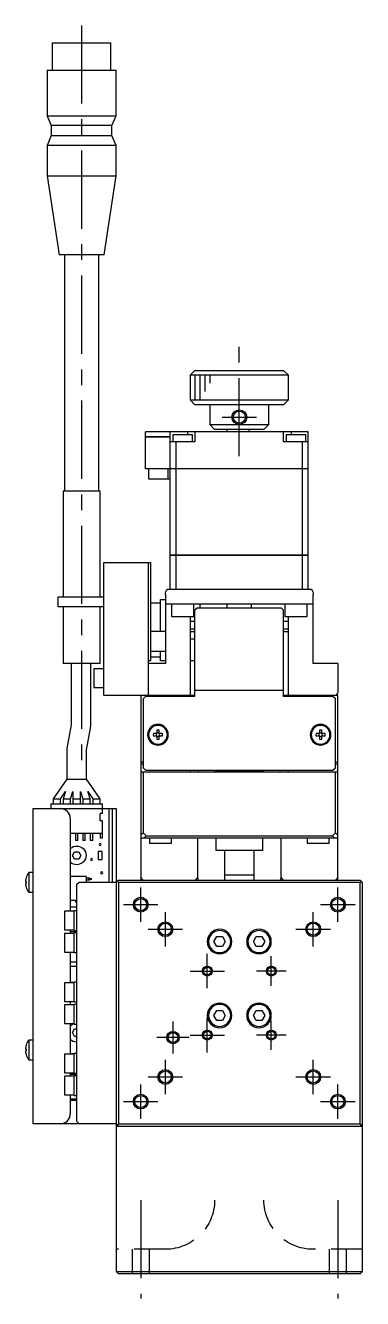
# Model space of a CAD drawing. Extents: x 0 to 726, y -8 to 652.
# Drawn here: x 276.2 to 344.6, y 5 to 263.5 of the extents above; entities that cross this region are included whole.
import ezdxf

# ---------------------------------------------------------------- set-up
doc = ezdxf.new("R2010")
doc.units = 0
doc.header["$LTSCALE"] = 0.5
doc.linetypes.add('CENTER', pattern=[50.8, 31.75, -6.35, 6.35, -6.35])
doc.linetypes.add('DASHED', pattern=[19.05, 12.7, -6.35])
for name, color, linetype in [('MSM_CENTER', 1, 'CENTER'), ('MSM_CONTINUOUS', 7, 'CONTINUOUS'), ('MSM_DASHED', 4, 'DASHED'), ('MSM_NARROW', 5, 'CONTINUOUS')]:
    doc.layers.add(name, color=color, linetype=linetype)

msp = doc.modelspace()

# ---------------------------------------------------------------- linework, layer by layer
at = {"layer": 'MSM_CENTER'}
for p, q in [((287.58, 263.55), (287.58, 112.45)), ((319.58, 176.05), (319.58, 200.5)), ((316.08, 184), (323.08, 184)), ((299.58, 81.5), (299.58, 88.5)), ((339.58, 81.5), (339.58, 88.5)), ((296.08, 85), (303.08, 85)), ((304.58, 76.5), (304.58, 83.5)), ((334.58, 76.5), (334.58, 83.5)), ((336.08, 85), (343.08, 85)), ((301.08, 80), (308.08, 80)), ((331.08, 80), (338.08, 80)), ((313.08, 68), (313.08, 75)), ((326.08, 68.5), (326.08, 74.5)), ((309.58, 71.5), (316.58, 71.5)), ((329.08, 71.5), (323.08, 71.5)), ((306.13, 54.75), (306.13, 61.25)), ((313.08, 55), (313.08, 62)), ((326.08, 55.5), (326.08, 61.5)), ((309.38, 58), (302.88, 58)), ((309.58, 58.5), (316.58, 58.5)), ((329.08, 58.5), (323.08, 58.5)), ((304.58, 46.5), (304.58, 53.5)), ((334.58, 46.5), (334.58, 53.5)), ((301.08, 50), (308.08, 50)), ((331.08, 50), (338.08, 50)), ((299.58, 41.5), (299.58, 48.5)), ((339.58, 41.5), (339.58, 48.5)), ((296.08, 45), (303.08, 45)), ((336.08, 45), (343.08, 45)), ((299.58, 25), (299.58, 5)), ((339.58, 25), (339.58, 5))]:
    msp.add_line(p, q, dxfattribs=at)
at = {"layer": 'MSM_CONTINUOUS'}
for p, q in [((281.63, 260), (281.63, 254.5)), ((281.63, 260), (293.53, 260)), ((293.53, 254.5), (293.53, 260)), ((280.58, 254.5), (280.58, 245.2)), ((280.58, 254.5), (294.58, 254.5)), ((294.58, 245.2), (294.58, 254.5)), ((280.58, 245.2), (281.43, 243.2)), ((280.58, 245.2), (294.58, 245.2)), ((281.43, 243.2), (281.43, 241.2)), ((293.73, 243.2), (281.43, 243.2)), ((293.73, 243.2), (294.58, 245.2)), ((293.73, 241.2), (293.73, 243.2)), ((281.43, 241.2), (280.58, 239.2)), ((281.43, 241.2), (293.73, 241.2)), ((294.58, 239.2), (293.73, 241.2)), ((280.58, 239.2), (280.58, 233)), ((294.58, 239.2), (280.58, 239.2)), ((294.58, 233), (294.58, 239.2)), ((280.58, 233), (283.01, 217)), ((280.58, 233), (294.58, 233)), ((292.15, 217), (294.58, 233)), ((292.15, 217), (283.01, 217)), ((284.08, 217), (284.08, 169)), ((291.08, 169), (291.08, 217)), ((310.58, 193.5), (309.58, 192.5)), ((329.58, 192.5), (309.58, 192.5)), ((309.58, 192.5), (309.58, 187.5)), ((310.58, 193.5), (328.58, 193.5)), ((329.58, 192.5), (328.58, 193.5)), ((329.58, 187.5), (329.58, 192.5)), ((309.58, 187.5), (329.58, 187.5)), ((309.58, 187.5), (310.58, 186.5)), ((328.58, 186.5), (310.58, 186.5)), ((313.58, 186.5), (313.58, 182.5)), ((325.58, 182.5), (325.58, 186.5)), ((328.58, 186.5), (329.58, 187.5)), ((333.58, 181), (300.58, 181)), ((300.58, 180), (300.58, 181)), ((305.58, 173.5), (305.58, 181)), ((309.08, 181), (309.08, 180.5)), ((310.58, 181), (310.58, 179)), ((314.58, 181.5), (313.58, 182.5)), ((313.58, 182.5), (325.58, 182.5)), ((324.58, 181.5), (314.58, 181.5)), ((317.08, 181.5), (317.08, 181)), ((321.58, 181), (321.58, 181.5)), ((325.58, 182.5), (324.58, 181.5)), ((328.58, 179), (328.58, 181)), ((330.08, 181), (330.08, 180.5)), ((333.58, 173.5), (333.58, 181)), ((300.58, 180), (305.58, 180)), ((300.58, 173.5), (300.58, 179.99)), ((305.58, 179.99), (300.58, 179.99)), ((300.59, 180), (300.59, 179.99)), ((310.58, 179), (305.58, 179)), ((306.08, 180.5), (310.08, 180.5)), ((306.08, 180.5), (306.08, 179)), ((306.74, 173.5), (306.74, 179)), ((310.08, 179), (310.08, 180.5)), ((333.58, 179), (328.58, 179)), ((329.08, 180.5), (333.08, 180.5)), ((329.08, 180.5), (329.08, 179)), ((332.43, 173.5), (332.43, 179)), ((333.08, 179), (333.08, 180.5)), ((333.58, 173.5), (300.58, 173.5)), ((301.18, 173.5), (301.18, 171.5)), ((301.58, 173.49), (301.58, 173.5)), ((333.58, 173.49), (301.58, 173.49)), ((304.18, 173.49), (304.18, 173.5)), ((305.08, 173.49), (305.08, 171.5)), ((305.28, 173.49), (305.28, 173.5)), ((305.58, 156), (305.58, 173.49)), ((305.59, 173.5), (305.59, 173.49)), ((306.74, 173.5), (306.74, 173.49)), ((306.74, 156), (306.74, 173.49)), ((332.42, 173.5), (332.42, 173.49)), ((332.43, 156), (332.43, 173.49)), ((333.57, 173.5), (333.57, 173.49)), ((333.58, 156), (333.58, 173.49)), ((301.18, 171.5), (305.58, 171.5)), ((283.83, 169), (283.83, 147.5)), ((291.33, 169), (283.83, 169)), ((291.33, 147.5), (291.33, 169)), ((305.58, 156), (333.58, 156)), ((305.58, 149), (305.58, 155.99)), ((333.58, 155.99), (305.58, 155.99)), ((305.59, 156), (305.59, 155.99)), ((306.74, 156), (306.74, 155.99)), ((306.74, 149), (306.74, 155.99)), ((332.42, 156), (332.42, 155.99)), ((332.43, 149), (332.43, 155.99)), ((333.57, 156), (333.57, 155.99)), ((333.58, 149), (333.58, 155.99)), ((292.08, 154.5), (301.58, 154.5)), ((292.08, 127.5), (292.08, 154.5)), ((301.08, 154.5), (301.08, 127.5)), ((301.58, 154.5), (301.58, 134.5)), ((282.83, 145.5), (282.83, 147.5)), ((282.83, 147.5), (292.08, 147.5)), ((304.58, 148), (304.58, 134)), ((334.2, 149), (304.97, 149)), ((334.58, 134), (334.58, 148)), ((292.08, 145.5), (282.83, 145.5)), ((283.83, 145.5), (283.83, 134)), ((291.33, 134), (291.33, 145.5)), ((303.58, 146.25), (301.58, 146.25)), ((303.58, 147), (304.58, 147)), ((303.58, 140.5), (303.58, 147)), ((334.58, 146), (304.58, 146)), ((305.83, 146), (305.83, 143.5)), ((310.33, 143.5), (310.33, 146)), ((311.08, 145.3), (310.58, 144.8)), ((310.58, 127.3), (310.58, 144.8)), ((311.08, 145.3), (328.08, 145.3)), ((311.58, 146), (311.58, 145.3)), ((317.08, 146), (317.08, 145.3)), ((322.08, 145.3), (322.08, 146)), ((328.58, 144.8), (328.08, 145.3)), ((328.58, 127.3), (328.58, 144.8)), ((328.83, 146), (328.83, 143.5)), ((333.33, 143.5), (333.33, 146)), ((305.83, 143.5), (310.33, 143.5)), ((309.58, 143.5), (309.58, 127.3)), ((310.58, 142.5), (309.58, 142.5)), ((329.58, 142.5), (328.58, 142.5)), ((328.83, 143.5), (333.33, 143.5)), ((329.58, 127.3), (329.58, 143.5)), ((304.58, 140.5), (301.58, 140.5)), ((309.58, 141), (310.58, 141)), ((309.58, 140.5), (310.58, 140.5)), ((328.58, 141), (329.58, 141)), ((328.58, 140.5), (329.58, 140.5)), ((309.58, 139), (310.58, 139)), ((301.58, 134.5), (301.08, 134.5)), ((301.58, 136.5), (304.58, 136.5)), ((303.58, 135.25), (301.58, 135.25)), ((303.58, 134.5), (303.58, 136.5)), ((304.58, 134.5), (303.58, 134.5)), ((310.58, 134.5), (309.58, 134.5)), ((291.33, 134), (283.83, 134)), ((285.45, 134), (285.45, 121.69)), ((289.45, 121.69), (289.45, 134)), ((292.08, 132.9), (290.08, 132.9)), ((290.08, 132.9), (290.08, 129.1)), ((304.58, 134), (301.08, 134)), ((339.58, 134), (334.58, 134)), ((339.58, 134), (339.58, 128.5)), ((290.08, 129.1), (292.08, 129.1)), ((310.58, 127.5), (292.08, 127.5)), ((299.58, 127.5), (299.58, 90)), ((300.58, 127.3), (300.08, 126.8)), ((300.08, 126.8), (300.08, 112.8)), ((310.58, 127.3), (300.58, 127.3)), ((328.58, 128.5), (310.58, 128.5)), ((339.58, 127.5), (328.58, 127.5)), ((338.58, 127.3), (328.58, 127.3)), ((339.08, 126.8), (338.58, 127.3)), ((339.08, 112.8), (339.08, 126.8)), ((339.58, 90), (339.58, 127.5)), ((285.44, 121.51), (284.66, 117.11)), ((288.6, 116.41), (289.38, 120.82)), ((302.84, 119.74), (302.16, 119.74)), ((302.16, 119.26), (302.84, 119.26)), ((302.84, 120.42), (302.84, 119.74)), ((302.84, 119.26), (302.84, 118.58)), ((303.32, 119.74), (303.32, 120.42)), ((304, 119.74), (303.32, 119.74)), ((303.32, 118.58), (303.32, 119.26)), ((303.32, 119.26), (304, 119.26)), ((335.84, 119.74), (335.16, 119.74)), ((335.16, 119.26), (335.84, 119.26)), ((335.84, 120.42), (335.84, 119.74)), ((335.84, 119.26), (335.84, 118.58)), ((336.32, 119.74), (336.32, 120.42)), ((337, 119.74), (336.32, 119.74)), ((336.32, 119.26), (337, 119.26)), ((336.32, 118.58), (336.32, 119.26)), ((284.58, 116.24), (284.58, 110.5)), ((288.58, 110.5), (288.58, 116.24)), ((299.58, 114), (300.08, 114)), ((339.08, 114), (339.58, 114)), ((300.08, 113.5), (299.58, 113.5)), ((299.58, 112), (339.58, 112)), ((300.08, 112.8), (300.58, 112.3)), ((300.08, 112), (300.08, 99.61)), ((300.58, 112.3), (338.58, 112.3)), ((309.58, 112.3), (309.58, 112)), ((311.33, 112), (311.33, 112.3)), ((314.58, 112.3), (314.58, 112.2)), ((314.58, 112.2), (314.78, 112)), ((314.58, 112.2), (324.58, 112.2)), ((324.38, 112), (324.58, 112.2)), ((324.58, 112.2), (324.58, 112.3)), ((327.83, 112.3), (327.83, 112)), ((329.58, 112), (329.58, 112.3)), ((338.58, 112.3), (339.08, 112.8)), ((339.58, 113.5), (339.08, 113.5)), ((339.08, 99.61), (339.08, 112)), ((284.58, 110.5), (281.83, 106.5)), ((284.58, 110.5), (288.58, 110.5)), ((291.33, 106.5), (288.58, 110.5)), ((281.83, 106.5), (281.83, 105.5)), ((281.83, 106.5), (283.33, 106.5)), ((283.33, 106.5), (284.33, 107.95)), ((283.33, 105.5), (283.33, 106.5)), ((284.33, 107.95), (283.83, 106.5)), ((283.83, 106.5), (283.83, 105.5)), ((283.83, 106.5), (285.33, 106.5)), ((285.33, 106.5), (285.83, 107.95)), ((285.33, 105.5), (285.33, 106.5)), ((285.83, 107.95), (285.83, 105.5)), ((285.83, 106.5), (287.33, 106.5)), ((287.33, 107.95), (287.83, 106.5)), ((287.33, 105.5), (287.33, 107.95)), ((287.83, 106.5), (287.83, 105.5)), ((287.83, 106.5), (289.33, 106.5)), ((288.83, 107.95), (289.83, 106.5)), ((289.33, 106.5), (288.83, 107.95)), ((289.33, 105.5), (289.33, 106.5)), ((289.83, 106.5), (289.83, 105.5)), ((289.83, 106.5), (291.33, 106.5)), ((291.33, 105.5), (291.33, 106.5)), ((277.78, 104.5), (294.58, 104.5)), ((277.78, 40.5), (277.78, 104.5)), ((281.33, 105.5), (281.33, 104.5)), ((281.33, 105.5), (291.83, 105.5)), ((291.33, 102), (291.33, 103.5)), ((291.83, 103.5), (291.33, 103.5)), ((291.83, 103.5), (291.83, 105.5)), ((293.08, 104.5), (293.08, 89.5)), ((293.78, 104.5), (293.78, 89.5)), ((294.58, 104.5), (294.58, 10.5)), ((285.28, 102.5), (285.28, 83.65)), ((291.83, 102), (291.33, 102)), ((291.83, 98.5), (291.83, 102)), ((285.28, 99.5), (291.83, 99.5)), ((285.33, 98), (285.33, 99.5)), ((286.33, 99.5), (286.33, 98)), ((286.83, 98), (286.83, 99.5)), ((287.83, 99.5), (287.83, 98)), ((288.33, 98), (288.33, 99.5)), ((289.33, 99.5), (289.33, 98)), ((289.83, 98), (289.83, 99.5)), ((291.33, 99.5), (291.33, 98.5)), ((291.83, 98.5), (291.33, 98.5)), ((299.58, 99.11), (300.08, 99.61)), ((339.58, 98.5), (299.58, 98.5)), ((300.08, 99.61), (300.7, 99)), ((300.7, 99), (300.2, 98.5)), ((300.7, 99), (338.47, 99)), ((301.33, 98.5), (301.33, 97.5)), ((305.83, 97.5), (305.83, 98.5)), ((311.1, 98.5), (311.1, 90.5)), ((314.83, 98.5), (314.83, 96)), ((324.33, 96), (324.33, 98.5)), ((328.07, 90.5), (328.07, 98.5)), ((333.33, 98.5), (333.33, 97.5)), ((337.83, 97.5), (337.83, 98.5)), ((338.47, 99), (339.08, 99.61)), ((338.97, 98.5), (338.47, 99)), ((339.08, 99.61), (339.58, 99.11)), ((285.33, 98), (285.28, 98)), ((285.72, 95), (286.15, 95.75)), ((286.15, 95.75), (287.02, 95.75)), ((286.83, 98), (286.33, 98)), ((287.02, 95.75), (287.45, 95)), ((288.33, 98), (287.83, 98)), ((289.83, 98), (289.33, 98)), ((290.95, 95.77), (290.95, 94.17)), ((291.75, 95.77), (290.95, 95.77)), ((291.75, 94.17), (291.75, 95.77)), ((301.33, 97.5), (305.83, 97.5)), ((324.33, 96), (314.83, 96)), ((316.58, 96), (316.58, 90)), ((322.58, 90), (322.58, 96)), ((333.33, 97.5), (337.83, 97.5)), ((286.15, 94.25), (285.72, 95)), ((287.02, 94.25), (286.15, 94.25)), ((287.45, 95), (287.02, 94.25)), ((290.95, 94.17), (291.75, 94.17)), ((277.78, 91.5), (276.89, 91.5)), ((276.89, 91.5), (276.89, 87.5)), ((285.28, 90.75), (288.43, 90.75)), ((288.53, 90.65), (288.53, 89.5)), ((300.08, 90), (299.58, 90.5)), ((311.1, 90.5), (310.6, 90)), ((311.28, 90), (311.1, 90.5)), ((322.58, 91), (316.58, 91)), ((328.07, 90.5), (327.89, 90)), ((328.57, 90), (328.07, 90.5)), ((339.58, 90.5), (339.08, 90)), ((276.2, 89.7), (276.33, 89.7)), ((276.33, 89.3), (276.2, 89.3)), ((276.33, 90.45), (276.33, 90.43)), ((276.33, 89.7), (276.33, 89.3)), ((276.33, 88.57), (276.33, 88.55)), ((287.08, 89.5), (286.58, 89)), ((286.58, 89), (286.58, 41)), ((294.58, 89.5), (287.08, 89.5)), ((288.53, 90.42), (289.27, 90.42)), ((289.27, 89.99), (288.53, 89.99)), ((288.97, 90.42), (288.97, 89.99)), ((289.27, 90.42), (289.33, 90.31)), ((289.33, 90.11), (289.27, 89.99)), ((289.33, 90.31), (289.58, 90.31)), ((289.58, 90.11), (289.33, 90.11)), ((289.58, 90.11), (289.58, 90.31)), ((294.58, 89.5), (294.83, 89.75)), ((294.83, 89.75), (295.08, 90)), ((295.08, 89.5), (294.83, 89.75)), ((295.08, 90), (344.08, 90)), ((344.08, 89.5), (295.08, 89.5)), ((295.08, 89.5), (295.08, 40.5)), ((344.08, 90), (344.58, 89.5)), ((344.33, 89.75), (344.08, 89.5)), ((344.08, 40.5), (344.08, 89.5)), ((344.58, 10.5), (344.58, 89.5)), ((276.89, 87.5), (277.78, 87.5)), ((286.58, 85.86), (285.28, 85.86)), ((284.08, 83.65), (284.08, 79.85)), ((286.08, 83.65), (284.08, 83.65)), ((286.58, 84.5), (285.28, 84.5)), ((286.08, 79.75), (286.08, 83.75)), ((286.58, 83.75), (286.08, 83.75)), ((284.08, 79.85), (286.08, 79.85)), ((284.08, 79.15), (284.08, 75.35)), ((286.08, 79.15), (284.08, 79.15)), ((285.28, 79.85), (285.28, 79.15)), ((286.58, 79.5), (285.28, 79.5)), ((286.08, 79.75), (286.58, 79.75)), ((286.08, 75.25), (286.08, 79.25)), ((286.58, 79.25), (286.08, 79.25)), ((314.43, 77.5), (315.01, 78.5)), ((315.01, 78.5), (316.16, 78.5)), ((316.16, 78.5), (316.74, 77.5)), ((322.43, 77.5), (323.01, 78.5)), ((323.01, 78.5), (324.16, 78.5)), ((324.16, 78.5), (324.74, 77.5)), ((284.08, 75.35), (286.08, 75.35)), ((285.28, 75.35), (285.28, 69.15)), ((286.08, 75.25), (286.58, 75.25)), ((315.01, 76.5), (314.43, 77.5)), ((316.16, 76.5), (315.01, 76.5)), ((316.74, 77.5), (316.16, 76.5)), ((323.01, 76.5), (322.43, 77.5)), ((324.16, 76.5), (323.01, 76.5)), ((324.74, 77.5), (324.16, 76.5)), ((285.28, 73.37), (286.58, 73.37)), ((286.58, 72.45), (285.28, 72.45)), ((284.08, 69.15), (284.08, 65.35)), ((286.08, 69.15), (284.08, 69.15)), ((285.28, 69.25), (286.08, 69.25)), ((286.08, 65.25), (286.08, 69.25)), ((286.58, 69.25), (286.08, 69.25)), ((284.08, 65.35), (286.08, 65.35)), ((284.08, 64.65), (284.08, 60.85)), ((286.08, 64.65), (284.08, 64.65)), ((285.28, 65.35), (285.28, 64.65)), ((286.08, 65.25), (286.58, 65.25)), ((286.08, 60.75), (286.08, 64.75)), ((286.58, 64.75), (286.08, 64.75)), ((314.43, 62.5), (315.01, 63.5)), ((315.01, 61.5), (314.43, 62.5)), ((315.01, 63.5), (316.16, 63.5)), ((316.16, 63.5), (316.74, 62.5)), ((316.74, 62.5), (316.16, 61.5)), ((322.43, 62.5), (323.01, 63.5)), ((323.01, 61.5), (322.43, 62.5)), ((323.01, 63.5), (324.16, 63.5)), ((324.16, 63.5), (324.74, 62.5)), ((324.74, 62.5), (324.16, 61.5)), ((284.08, 60.85), (286.08, 60.85)), ((285.28, 60.85), (285.28, 54.65)), ((285.72, 59), (286.15, 59.75)), ((286.08, 60.75), (286.58, 60.75)), ((286.15, 59.75), (286.58, 59.75)), ((316.16, 61.5), (315.01, 61.5)), ((324.16, 61.5), (323.01, 61.5)), ((277.78, 57.5), (276.89, 57.5)), ((276.89, 57.5), (276.89, 53.5)), ((286.15, 58.25), (285.72, 59)), ((286.58, 58.25), (286.15, 58.25)), ((276.2, 55.7), (276.33, 55.7)), ((276.33, 55.3), (276.2, 55.3)), ((276.33, 56.45), (276.33, 56.43)), ((276.33, 55.7), (276.33, 55.3)), ((276.33, 54.57), (276.33, 54.55)), ((284.08, 54.65), (284.08, 50.85)), ((286.08, 54.65), (284.08, 54.65)), ((286.08, 54.67), (285.28, 54.67)), ((286.08, 50.75), (286.08, 54.75)), ((286.58, 54.75), (286.08, 54.75)), ((276.89, 53.5), (277.78, 53.5)), ((284.08, 50.85), (286.08, 50.85)), ((284.08, 50.15), (284.08, 46.35)), ((286.08, 50.15), (284.08, 50.15)), ((285.28, 50.85), (285.28, 50.15)), ((286.58, 50.5), (285.28, 50.5)), ((286.08, 50.75), (286.58, 50.75)), ((286.08, 46.25), (286.08, 50.25)), ((286.58, 50.25), (286.08, 50.25)), ((284.08, 46.35), (286.08, 46.35)), ((285.28, 46.35), (285.28, 42.5)), ((286.58, 45.5), (285.28, 45.5)), ((286.58, 45.2), (285.28, 45.2)), ((286.08, 46.25), (286.58, 46.25)), ((294.58, 40.5), (277.78, 40.5)), ((286.58, 41), (287.08, 40.5)), ((294.83, 40.25), (294.58, 40.5)), ((294.58, 40), (344.58, 40)), ((294.83, 40.25), (295.08, 40.5)), ((295.08, 40), (294.83, 40.25)), ((295.08, 40.5), (344.08, 40.5)), ((344.08, 40.5), (344.33, 40.25)), ((344.58, 40.5), (344.08, 40)), ((294.58, 10.5), (344.58, 10.5)), ((294.58, 10.5), (295.08, 10)), ((344.58, 10.5), (344.08, 10)), ((344.08, 10), (295.08, 10))]:
    msp.add_line(p, q, dxfattribs=at)
for centre, radius in [((319.58, 184), 1.23), ((299.58, 85), 1.23), ((339.58, 85), 1.23), ((304.58, 80), 1.23), ((334.58, 80), 1.23), ((313.08, 71.5), 0.783), ((326.08, 71.5), 0.783), ((306.13, 58), 1.01), ((313.08, 58.5), 0.783), ((326.08, 58.5), 0.783), ((304.58, 50), 1.23), ((334.58, 50), 1.23), ((299.58, 45), 1.23), ((339.58, 45), 1.23)]:
    msp.add_circle(centre, radius, dxfattribs=at)
at = {"layer": 'MSM_CONTINUOUS', "extrusion": (0, 0, -1)}
for centre, radius in [((-303.08, 119.5), 2.1), ((-336.08, 119.5), 2.1), ((-303.08, 119.5), 1.9), ((-336.08, 119.5), 1.9), ((-291.35, 97.2), 0.2), ((-289.58, 94.17), 0.2), ((-291.66, 91.48), 0.2), ((-315.58, 77.5), 2.5), ((-315.58, 77.5), 2.25), ((-323.58, 77.5), 2.5), ((-323.58, 77.5), 2.25), ((-315.58, 62.5), 2.5), ((-315.58, 62.5), 2.25), ((-323.58, 62.5), 2.5), ((-323.58, 62.5), 2.25)]:
    msp.add_circle(centre, radius, dxfattribs=at)
for centre, radius, start, end in [((-306.08, 148), 1.5, 0, 41.8103), ((-333.08, 148), 1.5, 138.1897, 180), ((-338.08, 128.5), 1.5, 180, 221.8103), ((-284.45, 121.69), 1, 180, 190), ((-289.58, 116.24), 1, 0, 10), ((-286.58, 95), 1.9, 46.8264, 313.1736), ((-286.58, 85.62), 0.2, 270, 90), ((-286.58, 59), 1.9, 46.8264, 74.7425), ((-286.58, 59), 1.9, 270, 313.1736)]:
    msp.add_arc(centre, radius, start, end, dxfattribs=at)
at = {"layer": 'MSM_CONTINUOUS'}
for centre, radius, start, end in [((284.45, 121.69), 5, 350, 0), ((303.08, 119.5), 0.95, 165.3667, 194.6333), ((303.08, 119.5), 0.365, 138.8496, 221.1504), ((303.08, 119.5), 0.95, 75.3667, 104.6333), ((303.08, 119.5), 0.365, 48.8496, 131.1504), ((303.08, 119.5), 0.365, 228.8496, 311.1504), ((303.08, 119.5), 0.365, 318.8496, 41.1504), ((303.08, 119.5), 0.95, 345.3667, 14.6333), ((336.08, 119.5), 0.95, 165.3667, 194.6333), ((336.08, 119.5), 0.365, 138.8496, 221.1504), ((336.08, 119.5), 0.95, 75.3667, 104.6333), ((336.08, 119.5), 0.365, 48.8496, 131.1504), ((336.08, 119.5), 0.365, 228.8496, 311.1504), ((336.08, 119.5), 0.365, 318.8496, 41.1504), ((336.08, 119.5), 0.95, 345.3667, 14.6333), ((289.58, 116.24), 5, 170, 180), ((303.08, 119.5), 0.95, 255.3667, 284.6333), ((336.08, 119.5), 0.95, 255.3667, 284.6333), ((283.28, 102.5), 2, 0, 90), ((279.38, 89.5), 3.2, 141.3178, 162.73), ((288.43, 90.65), 0.1, 0, 90), ((279.38, 89.5), 3.19, 163.0947, 176.4096), ((279.38, 89.5), 3.19, 183.5904, 196.9053), ((279.38, 89.5), 3.2, 197.27, 218.6822), ((279.38, 55.5), 3.2, 141.3178, 162.73), ((279.38, 55.5), 3.19, 163.0947, 176.4096), ((279.38, 55.5), 3.19, 183.5904, 196.9053), ((279.38, 55.5), 3.2, 197.27, 218.6822), ((283.28, 42.5), 2, 270, 0)]:
    msp.add_arc(centre, radius, start, end, dxfattribs=at)
at = {"layer": 'MSM_DASHED'}
for p, q in [((304.58, 15), (294.58, 15)), ((297.83, 15), (297.83, 10)), ((301.33, 10), (301.33, 15)), ((344.58, 15), (334.58, 15)), ((337.83, 15), (337.83, 10)), ((341.33, 10), (341.33, 15))]:
    msp.add_line(p, q, dxfattribs=at)
at = {"layer": 'MSM_DASHED', "extrusion": (0, 0, -1)}
for centre, start, end in [((-304.58, 25), 180, 270), ((-334.58, 25), 270, 0)]:
    msp.add_arc(centre, 10, start, end, dxfattribs=at)
at = {"layer": 'MSM_NARROW'}
for p, q in [((310.58, 192.5), (310.58, 187.5)), ((311.58, 192.5), (311.58, 187.5)), ((312.58, 192.5), (312.58, 189.2)), ((313.58, 192.5), (313.58, 190.9))]:
    msp.add_line(p, q, dxfattribs=at)
for centre, radius in [((319.58, 184), 1.5), ((299.58, 85), 1.5), ((339.58, 85), 1.5), ((304.58, 80), 1.5), ((334.58, 80), 1.5), ((313.08, 71.5), 1), ((326.08, 71.5), 1), ((313.08, 58.5), 1), ((326.08, 58.5), 1), ((306.13, 58), 1.25), ((304.58, 50), 1.5), ((334.58, 50), 1.5), ((299.58, 45), 1.5), ((339.58, 45), 1.5)]:
    msp.add_circle(centre, radius, dxfattribs=at)

doc.saveas('drawing.dxf')
